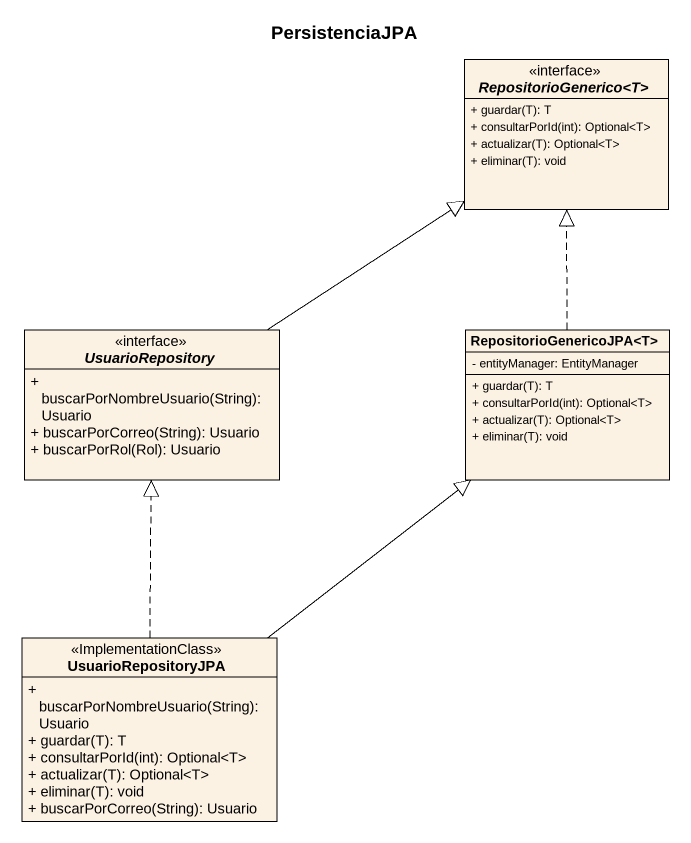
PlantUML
@startuml
title PersistenciaJPA
hide circle
hide empty members
skinparam classAttributeIconSize 0
interface "RepositorioGenerico<T>" as RepositorioGenerico_T {
  + guardar(T): T
  + consultarPorId(int): Optional<T>
  + actualizar(T): Optional<T>
  + eliminar(T): void
}
interface UsuarioRepository {
  + buscarPorNombreUsuario(String): Usuario
  + buscarPorCorreo(String): Usuario
  + buscarPorRol(Rol): Usuario
}
class "RepositorioGenericoJPA<T>" as RepositorioGenericoJPA_T {
  - entityManager: EntityManager
  + guardar(T): T
  + consultarPorId(int): Optional<T>
  + actualizar(T): Optional<T>
  + eliminar(T): void
}
class UsuarioRepositoryJPA <<ImplementationClass>> {
  + buscarPorNombreUsuario(String): Usuario
  + guardar(T): T
  + consultarPorId(int): Optional<T>
  + actualizar(T): Optional<T>
  + eliminar(T): void
  + buscarPorCorreo(String): Usuario
}
UsuarioRepository -up-|> RepositorioGenerico_T
RepositorioGenericoJPA_T .up.|> RepositorioGenerico_T
UsuarioRepositoryJPA .up.|> UsuarioRepository
UsuarioRepositoryJPA -up-|> RepositorioGenericoJPA_T
@enduml
